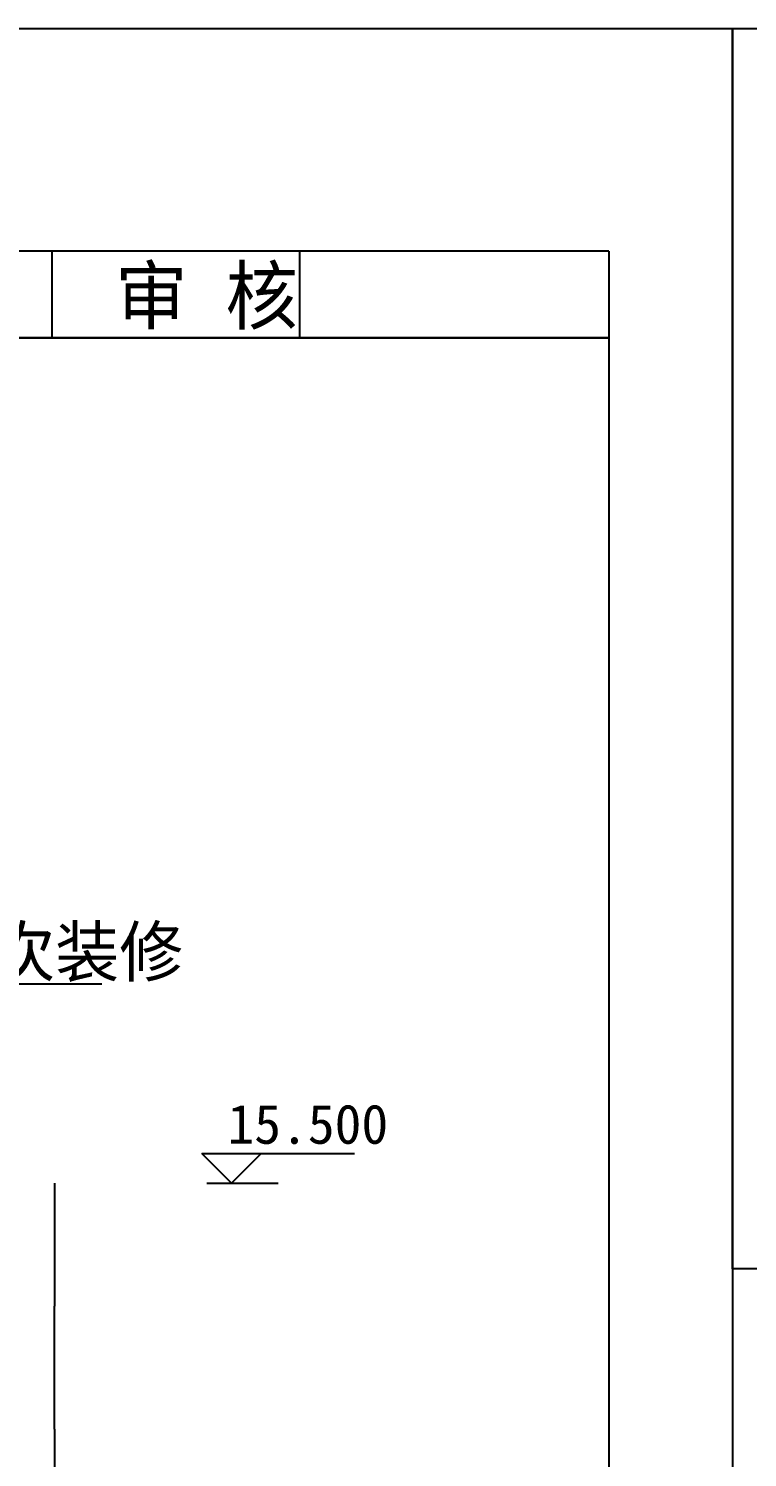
# Model space of a CAD drawing. Header units: metres. Extents: x -2 to 110498, y -28334 to 24454.
# Drawn here: x 94438 to 101738, y 9939 to 24454 of the extents above; entities that cross this region are included whole.
import ezdxf

# ---------------------------------------------------------------- set-up
doc = ezdxf.new("R2010")
doc.units = ezdxf.units.M
for name, color, linetype in [('PUB_DIM', 3, 'Continuous'), ('PUB_TEXT', 7, 'Continuous'), ('TK', 143, 'Continuous')]:
    doc.layers.add(name, color=color, linetype=linetype)
doc.dimstyles.get("Standard").update_dxf_attribs({"dimtxt": 2.5, "dimasz": 2.5, "dimexe": 1.25, "dimexo": 0.625, "dimtad": 1, "dimcen": 2.5, "dimazin": 3, "dimtfac": 1, "dimtmove": 0, "dimatfit": 3})

# ---------------------------------------------------------------- blocks, each defined once
blk = doc.blocks.new('*D226')
for p, q in [((94700.67, 12725.55), (94700.67, 11475.55)), ((94700.42, 11475.55), (94700.17, 11475.55)), ((94700.67, 10225.55), (94700.67, 11475.55)), ((94700.67, 11475.55), (94700.67, 11475.55)), ((94700.92, 11475.55), (94701.17, 11475.55))]:
    blk.add_line(p, q)
at = {"layer": 'Defpoints'}
for p in [(94700.67, 12725.55), (94700.67, 11475.55), (94700.67, 10225.55)]:
    blk.add_point(p, dxfattribs=at)
at = {"layer": 'PUB_DIM', "insert": (94700.67, 11476.675), "char_height": 1, "attachment_point": 5}
blk.add_mtext('0', dxfattribs=at)
blk = doc.blocks.new('*D227')
for p, q in [((94700.67, 10225.55), (94700.67, 9725.55)), ((94700.42, 9725.55), (94700.17, 9725.55)), ((94700.67, 9225.55), (94700.67, 9725.55)), ((94700.67, 9725.55), (94700.67, 9725.55)), ((94700.92, 9725.55), (94701.17, 9725.55))]:
    blk.add_line(p, q)
at = {"layer": 'Defpoints'}
for p in [(94700.67, 10225.55), (94700.67, 9725.55), (94700.67, 9225.55)]:
    blk.add_point(p, dxfattribs=at)
at = {"layer": 'PUB_DIM', "insert": (94700.67, 9726.675), "char_height": 1, "attachment_point": 5}
blk.add_mtext('0', dxfattribs=at)

msp = doc.modelspace()

# ---------------------------------------------------------------- linework, layer by layer
at = {"layer": 'PUB_DIM'}
for p, q in [((93065.98, 14750.12), (95183, 14750.12)), ((96199.01, 13025.55), (96799.01, 13025.55)), ((96499.01, 12725.55), (96199.01, 13025.55)), ((96499.01, 13025.55), (97749.01, 13025.55)), ((96799.01, 13025.55), (96499.01, 12725.55)), ((96249.01, 12725.55), (96972.1, 12725.55))]:
    msp.add_line(p, q, dxfattribs=at)
at = {"layer": 'TK'}
for p, q in [((100330.86, 22191.27), (83363.38, 22191.27)), ((94675.03, 22191.27), (94675.03, 21311.47)), ((97188.73, 22191.27), (97188.73, 21311.47)), ((100330.86, 22191.27), (100330.86, 21311.47)), ((100330.86, 21311.47), (65516.11, 21311.47))]:
    msp.add_line(p, q, dxfattribs=at)
for points in [[(64259.26, 24453.6), (101587.71, 24453.6), (101587.71, -28334.1), (64259.26, -28334.1)], [(101587.71, 24453.6), (110497.71, 24453.6), (110497.71, 11853.6), (101587.71, 11853.6)], [(65516.11, 21311.47), (100330.86, 21311.47), (100330.86, -27077.25), (65516.11, -27077.25)]]:
    msp.add_lwpolyline(points, close=True, dxfattribs=at)
msp.add_lwpolyline([(100330.86, 21311.47), (100330.86, -27077.25), (65516.11, -27077.25), (65516.11, 21311.47), (100330.86, 21311.47)], dxfattribs=at)

# ---------------------------------------------------------------- texts
at = {"layer": 'PUB_DIM'}
msp.add_text('15.500', height=400, dxfattribs=at).set_placement((96457.35, 13125.55))
at = {"layer": 'PUB_TEXT'}
msp.add_text('二次装修', height=500, dxfattribs=at).set_placement((93409.28, 14826.37))
at = {"layer": 'TK'}
msp.add_text('审 核', height=565.58, dxfattribs=at).set_placement((95316.79, 21457.56))

# ---------------------------------------------------------------- dimensions: what is measured, and where the dimension line sits
at = {"layer": 'PUB_DIM'}
for base, p1, p2, picture, middle in [((94700.67, 11475.55), (94700.67, 10225.55), (94700.67, 12725.55), '*D226', (94700.67, 11476.675)), ((94700.67, 9725.55), (94700.67, 9225.55), (94700.67, 10225.55), '*D227', (94700.67, 9726.675))]:
    dim = msp.add_linear_dim(base=base, p1=p1, p2=p2, dimstyle='Standard', dxfattribs=at)
    dim.commit()
    dim.dimension.update_dxf_attribs({"geometry": picture, "text_midpoint": middle})

doc.saveas('drawing.dxf')
